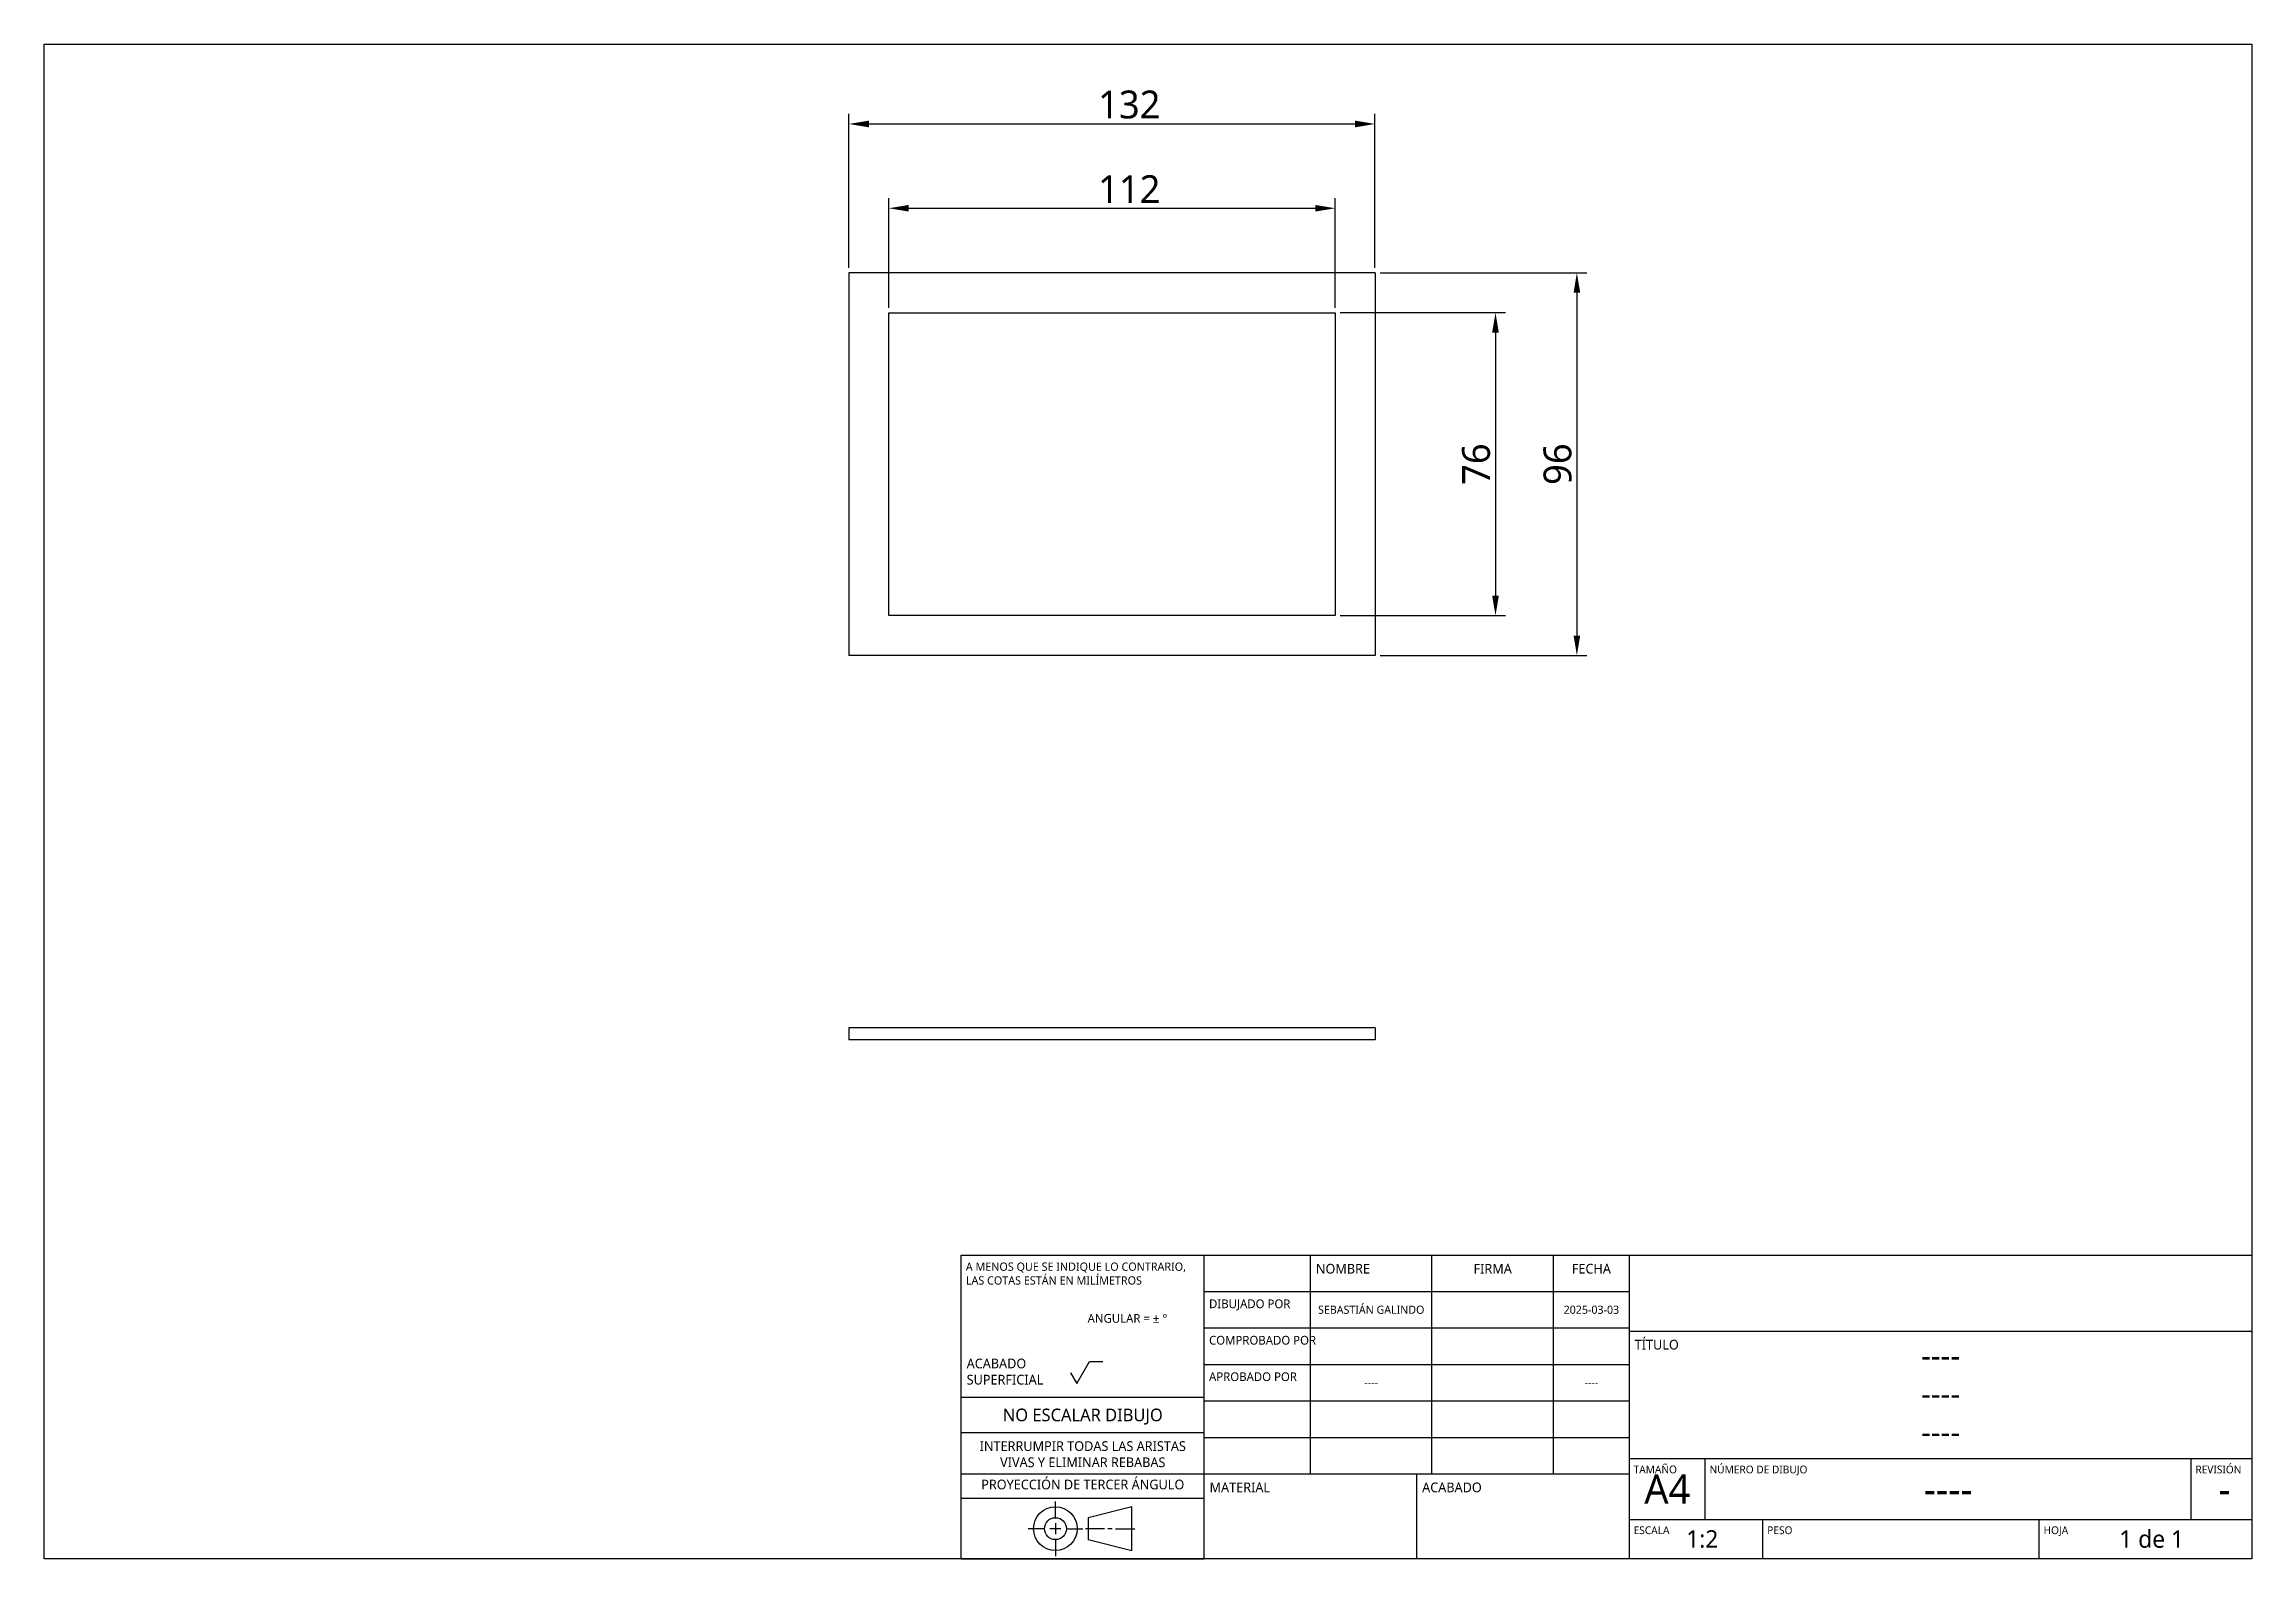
# Model space of a CAD drawing. Extents: x 20 to 297, y 10 to 200.
import ezdxf

# ---------------------------------------------------------------- set-up
doc = ezdxf.new("R2010")
doc.units = 0
doc.header["$LTSCALE"] = 12.7
doc.header["$PDMODE"] = 33
doc.header["$PDSIZE"] = 1
doc.layers.get('DEFPOINTS').update_dxf_attribs({"linetype": 'CONTINUOUS'})
for name, color, linetype in [('ANNOTATION_TEXT', 7, 'CONTINUOUS'), ('BORDER_FRAME', 7, 'CONTINUOUS'), ('TITLE_BLOCK', 7, 'CONTINUOUS'), ('VISIBLE', 7, 'CONTINUOUS')]:
    doc.layers.add(name, color=color, linetype=linetype)
doc.styles.add('ONSHAPE-STANDARD', font='NotoSans-Regular.ttf')
doc.styles.add('ONSHAPE-STANDARD-DIMENSION', font='')
doc.styles.add('ONSHAPE-STANDARD-FIELDS', font='')
doc.styles.get('ONSHAPE-STANDARD-DIMENSION').set_extended_font_data('Noto Sans')
doc.styles.get('ONSHAPE-STANDARD-FIELDS').set_extended_font_data('Noto Sans')
doc.dimstyles.new('ONSHAPE-ISO-25$0', dxfattribs={"dimtxt": 3.5, "dimasz": 2.5, "dimexe": 1.25, "dimexo": 0.625, "dimtad": 1, "dimtxsty": 'ONSHAPE-STANDARD-DIMENSION', "dimcen": 2.5, "dimclrd": 7, "dimclre": 7, "dimclrt": 7, "dimadec": 1, "dimazin": 3, "dimtfac": 1, "dimtmove": 0, "dimatfit": 3})

# ---------------------------------------------------------------- blocks, each defined once
blk = doc.blocks.new('*D1')
at = {"layer": 'ANNOTATION_TEXT', "color": 7}
for p, q in [((187.61, 171.32), (213.56, 171.32)), ((212.31, 168.82), (212.31, 125.82)), ((187.61, 123.32), (213.56, 123.32))]:
    blk.add_line(p, q, dxfattribs=at)
for points in [[(212.73, 168.82), (211.9, 168.82), (212.31, 171.32)], [(211.9, 125.82), (212.73, 125.82), (212.31, 123.32)]]:
    blk.add_solid(points, dxfattribs=at)
at = {"layer": 'DEFPOINTS', "color": 0}
for p in [(186.98, 171.32), (186.98, 123.32), (212.31, 123.32)]:
    blk.add_point(p, dxfattribs=at)
at = {"layer": 'ANNOTATION_TEXT', "color": 7, "insert": (209.9, 147.32), "char_height": 3.5, "attachment_point": 5, "rotation": 90, "style": 'ONSHAPE-STANDARD-DIMENSION'}
blk.add_mtext('96', dxfattribs=at)
blk = doc.blocks.new('*D2')
at = {"layer": 'ANNOTATION_TEXT', "color": 7}
for p, q in [((182.61, 166.32), (203.35, 166.32)), ((202.1, 163.82), (202.1, 130.82)), ((182.61, 128.32), (203.35, 128.32))]:
    blk.add_line(p, q, dxfattribs=at)
for points in [[(202.52, 163.82), (201.68, 163.82), (202.1, 166.32)], [(201.68, 130.82), (202.52, 130.82), (202.1, 128.32)]]:
    blk.add_solid(points, dxfattribs=at)
at = {"layer": 'DEFPOINTS', "color": 0}
for p in [(181.98, 166.32), (181.98, 128.32), (202.1, 128.32)]:
    blk.add_point(p, dxfattribs=at)
at = {"layer": 'ANNOTATION_TEXT', "color": 7, "insert": (199.68, 147.32), "char_height": 3.5, "attachment_point": 5, "rotation": 90, "style": 'ONSHAPE-STANDARD-DIMENSION'}
blk.add_mtext('76', dxfattribs=at)
blk = doc.blocks.new('*D3')
at = {"layer": 'ANNOTATION_TEXT', "color": 7}
for p, q in [((120.98, 171.94), (120.98, 191.24)), ((186.98, 171.94), (186.98, 191.24)), ((123.48, 189.99), (184.48, 189.99))]:
    blk.add_line(p, q, dxfattribs=at)
for points in [[(123.48, 190.41), (123.48, 189.57), (120.98, 189.99)], [(184.48, 189.57), (184.48, 190.41), (186.98, 189.99)]]:
    blk.add_solid(points, dxfattribs=at)
at = {"layer": 'DEFPOINTS', "color": 0}
for p in [(186.98, 189.99), (120.98, 171.32), (186.98, 171.32)]:
    blk.add_point(p, dxfattribs=at)
at = {"layer": 'ANNOTATION_TEXT', "color": 7, "insert": (156.15, 192.41), "char_height": 3.5, "attachment_point": 5, "style": 'ONSHAPE-STANDARD-DIMENSION'}
blk.add_mtext('132', dxfattribs=at)
blk = doc.blocks.new('*D4')
at = {"layer": 'ANNOTATION_TEXT', "color": 7}
for p, q in [((125.98, 166.94), (125.98, 180.67)), ((181.98, 166.94), (181.98, 180.67)), ((128.48, 179.42), (179.48, 179.42))]:
    blk.add_line(p, q, dxfattribs=at)
for points in [[(128.48, 179.83), (128.48, 179), (125.98, 179.42)], [(179.48, 179), (179.48, 179.83), (181.98, 179.42)]]:
    blk.add_solid(points, dxfattribs=at)
at = {"layer": 'DEFPOINTS', "color": 0}
for p in [(181.98, 179.42), (125.98, 166.32), (181.98, 166.32)]:
    blk.add_point(p, dxfattribs=at)
at = {"layer": 'ANNOTATION_TEXT', "color": 7, "insert": (156.15, 181.81), "char_height": 3.5, "attachment_point": 5, "style": 'ONSHAPE-STANDARD-DIMENSION'}
blk.add_mtext('112', dxfattribs=at)

msp = doc.modelspace()

# ---------------------------------------------------------------- linework, layer by layer
at = {"layer": 'BORDER_FRAME'}
for p, q in [((20, 10), (20, 200)), ((20, 200), (297, 200)), ((297, 200), (297, 10)), ((297, 10), (20, 10))]:
    msp.add_line(p, q, dxfattribs=at)
at = {"layer": 'TITLE_BLOCK'}
for p, q in [((135.075, 10), (135.075, 48.1)), ((135.075, 48.1), (165.555, 48.1)), ((165.555, 10), (165.555, 48.1)), ((165.555, 48.1), (218.895, 48.1)), ((178.89, 20.668), (178.89, 48.1)), ((194.13, 20.668), (194.13, 48.1)), ((209.37, 20.668), (209.37, 48.1)), ((218.895, 10), (218.895, 48.1)), ((218.895, 48.1), (297, 48.1)), ((165.555, 43.528), (218.895, 43.528)), ((165.555, 38.956), (218.895, 38.956)), ((218.895, 38.575), (297, 38.575)), ((148.791, 33.3172), (149.553, 31.9974)), ((149.553, 31.9974), (151.1532, 34.769)), ((151.1532, 34.769), (152.8296, 34.769)), ((165.555, 34.384), (218.895, 34.384)), ((135.075, 30.2692), (165.555, 30.2692)), ((165.555, 29.812), (218.895, 29.812)), ((135.075, 25.8496), (165.555, 25.8496)), ((165.555, 25.24), (218.895, 25.24)), ((218.895, 22.573), (297, 22.573)), ((228.42, 14.953), (228.42, 22.573)), ((289.38, 14.953), (289.38, 22.573)), ((135.075, 20.668), (165.555, 20.668)), ((165.555, 20.668), (218.895, 20.668)), ((192.225, 10), (192.225, 20.668)), ((135.075, 17.62), (165.555, 17.62)), ((146.886, 15.1511), (146.886, 17.2085)), ((146.886, 14.4653), (146.886, 13.0937)), ((156.4872, 16.5227), (151.0008, 15.1511)), ((151.0008, 15.1511), (151.0008, 12.4079)), ((156.4872, 11.0363), (156.4872, 16.5227)), ((218.895, 14.953), (297, 14.953)), ((235.659, 10), (235.659, 14.953)), ((270.33, 10), (270.33, 14.953)), ((145.5144, 13.7795), (143.457, 13.7795)), ((147.5718, 13.7795), (146.2002, 13.7795)), ((146.886, 12.4079), (146.886, 10.3505)), ((148.2576, 13.7795), (150.315, 13.7795)), ((153.0582, 13.7795), (150.6579, 13.7795)), ((151.0008, 12.4079), (156.4872, 11.0363)), ((154.0183, 13.7795), (153.4697, 13.7795)), ((154.4298, 13.7795), (156.8301, 13.7795)), ((135.075, 10), (165.555, 10))]:
    msp.add_line(p, q, dxfattribs=at)
for radius in [2.7432, 1.3716]:
    msp.add_circle((146.886, 13.7795), radius, dxfattribs=at)
at = {"layer": 'VISIBLE'}
for p, q in [((120.982, 171.3171), (120.982, 123.3171)), ((186.982, 171.3171), (120.982, 171.3171)), ((186.982, 171.3171), (186.982, 123.3171)), ((125.982, 166.3171), (181.982, 166.3171)), ((125.982, 128.3171), (125.982, 166.3171)), ((181.982, 166.3171), (181.982, 128.3171)), ((181.982, 128.3171), (125.982, 128.3171)), ((186.982, 123.3171), (120.982, 123.3171)), ((186.982, 76.6187), (120.982, 76.6187)), ((120.982, 76.6187), (120.982, 75.1187)), ((186.982, 75.1187), (120.982, 75.1187)), ((186.982, 76.6187), (186.982, 75.1187))]:
    msp.add_line(p, q, dxfattribs=at)

# ---------------------------------------------------------------- texts
at = {"layer": 'TITLE_BLOCK'}
for s, insert, char_height, width, attachment_point, style in [('A MENOS QUE SE INDIQUE LO CONTRARIO, LAS COTAS ESTÁN EN MILÍMETROS', (135.645, 47.1673), 1.03632, 29.8704, 1, 'ONSHAPE-STANDARD'), ('NOMBRE', (179.5606, 47.0027), 1.2192, 14.9352, 1, 'ONSHAPE-STANDARD'), ('FIRMA', (201.75, 47.0027), 1.2192, 14.9352, 2, 'ONSHAPE-STANDARD'), ('FECHA', (214.1325, 47.0027), 1.2192, 9.3345, 2, 'ONSHAPE-STANDARD'), ('DIBUJADO POR', (166.1585, 42.5404), 1.09728, 13.0683, 1, 'ONSHAPE-STANDARD'), ('SEBASTIÁN GALINDO', (186.51, 41.242), 1.024128, 15.24, 5, 'ONSHAPE-STANDARD-FIELDS'), ('2025-03-03', (214.1325, 41.242), 1.02413, 9.525, 5, 'ONSHAPE-STANDARD-FIELDS'), ('^JANGULAR = ± °^J', (150.9185, 42.5404), 1.09728, 14.9352, 1, 'ONSHAPE-STANDARD'), ('COMPROBADO POR', (166.1585, 37.9684), 1.09728, 13.0683, 1, 'ONSHAPE-STANDARD'), ('TÍTULO', (219.5656, 37.4777), 1.2192, 9.3345, 1, 'ONSHAPE-STANDARD'), ('ACABADO SUPERFICIAL', (135.7456, 35.1155), 1.2192, 14.9352, 1, 'ONSHAPE-STANDARD'), ('APROBADO POR', (166.1585, 33.3964), 1.09728, 13.0683, 1, 'ONSHAPE-STANDARD'), ('----', (257.9475, 35.527), 2.92608, 70.485, 5, 'ONSHAPE-STANDARD-FIELDS'), ('----', (186.51, 32.098), 1.02413, 15.24, 5, 'ONSHAPE-STANDARD-FIELDS'), ('----', (214.1325, 32.098), 1.02413, 9.525, 5, 'ONSHAPE-STANDARD-FIELDS'), ('----', (257.9475, 30.7264), 2.92608, 70.485, 5, 'ONSHAPE-STANDARD-FIELDS'), ('NO ESCALAR DIBUJO', (150.315, 28.8427), 1.58496, 29.8704, 2, 'ONSHAPE-STANDARD'), ('----', (257.9475, 25.9258), 2.92608, 70.485, 5, 'ONSHAPE-STANDARD-FIELDS'), ('INTERRUMPIR TODAS LAS ARISTAS VIVAS Y ELIMINAR REBABAS', (150.315, 24.7523), 1.2192, 29.8704, 2, 'ONSHAPE-STANDARD'), ('PROYECCIÓN DE TERCER ÁNGULO', (150.315, 19.9365), 1.2192, 29.8704, 2, 'ONSHAPE-STANDARD'), ('MATERIAL', (166.2256, 19.5707), 1.2192, 26.1366, 1, 'ONSHAPE-STANDARD'), ('ACABADO', (192.8956, 19.5707), 1.2192, 26.1366, 1, 'ONSHAPE-STANDARD'), ('TAMAÑO', (219.4314, 21.6952), 0.97536, 9.3345, 1, 'ONSHAPE-STANDARD'), ('A4', (223.6575, 18.763), 3.6576, 9.525, 5, 'ONSHAPE-STANDARD-FIELDS'), ('NÚMERO DE DIBUJO', (228.9564, 21.6952), 0.97536, 59.7408, 1, 'ONSHAPE-STANDARD'), ('REVISIÓN', (289.9164, 21.6952), 0.97536, 7.4676, 1, 'ONSHAPE-STANDARD'), ('----', (258.9, 18.763), 3.6576, 60.96, 5, 'ONSHAPE-STANDARD-FIELDS'), ('-', (293.571, 18.763), 3.6576, 6.858, 5, 'ONSHAPE-STANDARD-FIELDS'), ('ESCALA', (219.4314, 14.0752), 0.97536, 16.42872, 1, 'ONSHAPE-STANDARD'), ('PESO', (236.1954, 14.0752), 0.97536, 33.97758, 1, 'ONSHAPE-STANDARD'), ('HOJA', (270.8664, 14.0752), 0.97536, 26.1366, 1, 'ONSHAPE-STANDARD'), ('1:2', (228.039, 12.4765), 2.19456, 15.24, 5, 'ONSHAPE-STANDARD-FIELDS'), ('1 de 1', (284.427, 12.4765), 2.19456, 25.146, 5, 'ONSHAPE-STANDARD-FIELDS')]:
    msp.add_mtext(s, dxfattribs=dict(at, insert=insert, char_height=char_height, width=width, attachment_point=attachment_point, style=style))

# ---------------------------------------------------------------- dimensions: what is measured, and where the dimension line sits
at = {"layer": 'ANNOTATION_TEXT'}
for base, p1, p2, picture, middle in [((186.982, 189.9913), (120.982, 171.3171, 0.75), (186.982, 171.3171, 0.75), '*D3', (156.1533, 189.9913)), ((181.982, 179.416), (125.982, 166.3171, 0.75), (181.982, 166.3171, 0.75), '*D4', (156.1533, 179.416))]:
    dim = msp.add_linear_dim(base=base, p1=p1, p2=p2, dimstyle='ONSHAPE-ISO-25$0', override={"dimlfac": 2, "dimpost": ''}, dxfattribs=at)
    dim.commit()
    dim.dimension.update_dxf_attribs({"geometry": picture, "text_midpoint": middle, "dimtype": 160})
for base, p1, p2, picture, middle in [((212.3117, 123.3171), (186.982, 171.3171, 0.75), (186.982, 123.3171, 0.75), '*D1', (212.3117, 147.3171)), ((202.1011, 128.3171), (181.982, 166.3171, 0.75), (181.982, 128.3171, 0.75), '*D2', (202.1011, 147.3171))]:
    dim = msp.add_linear_dim(base=base, p1=p1, p2=p2, angle=90, dimstyle='ONSHAPE-ISO-25$0', override={"dimlfac": 2, "dimpost": ''}, dxfattribs=at)
    dim.commit()
    dim.dimension.update_dxf_attribs({"geometry": picture, "text_midpoint": middle, "dimtype": 160})

doc.saveas('drawing.dxf')
